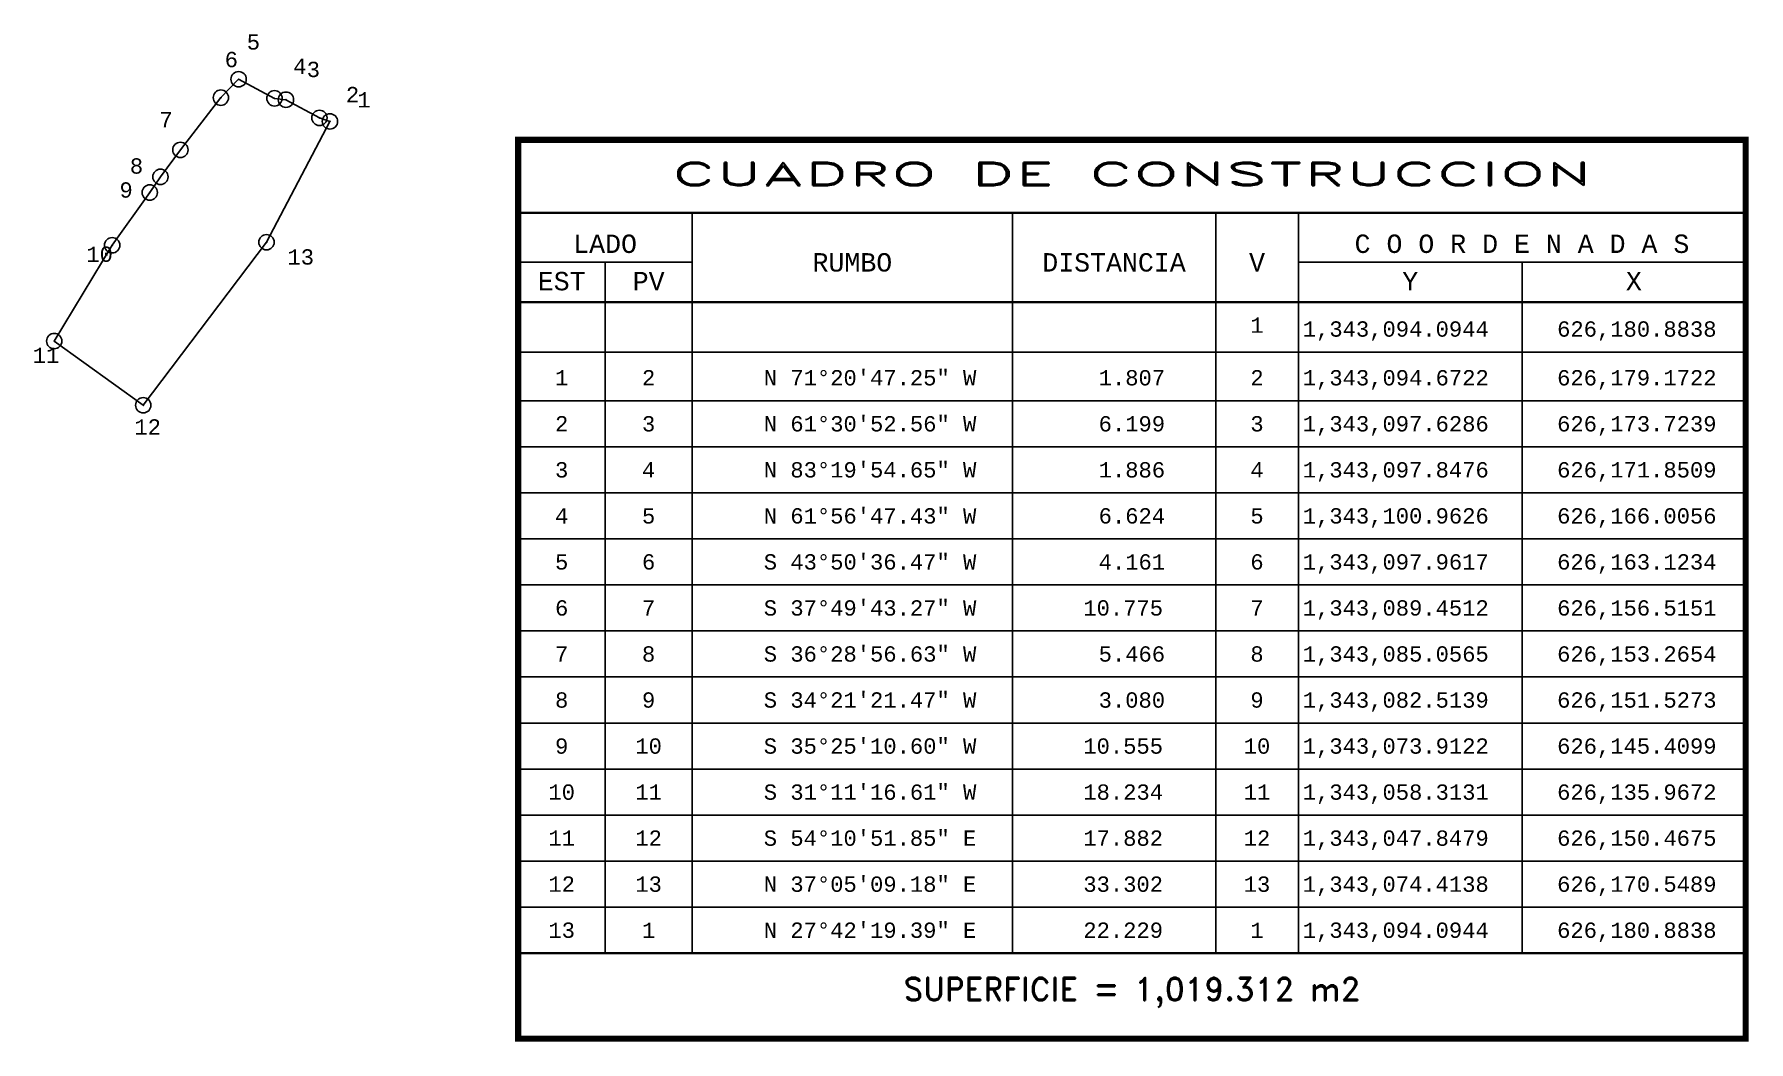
# Model space of a CAD drawing. Header units: millimetres. Extents: x 626133 to 626412, y 1342944 to 1343108.
import ezdxf
from ezdxf.enums import TextEntityAlignment as Align

# ---------------------------------------------------------------- set-up
doc = ezdxf.new("R2010")
doc.units = ezdxf.units.MM
doc.header["$PDMODE"] = 32
doc.header["$PDSIZE"] = 2.5
for name, color, linetype in [('CVL_CUADCON', 1, 'Continuous'), ('CVL_CUADCON_LIN', 8, 'Continuous'), ('CVL_CUADCON_TIT', 1, 'Continuous'), ('CVL_CUADCON_TX', 2, 'Continuous'), ('CVL_PUNTO', 2, 'Continuous'), ('CVL_PUNTO_NUM', 2, 'Continuous')]:
    doc.layers.add(name, color=color, linetype=linetype)
doc.styles.add('HUECA1', font='hueca1.shx')
doc.styles.add('MONOTXT4', font='monotxt4.shx')

msp = doc.modelspace()

# ---------------------------------------------------------------- linework, layer by layer
at = {"color": 7, "elevation": 42.83}
msp.add_lwpolyline([(626180.88, 1343094.09), (626179.17, 1343094.67), (626173.72, 1343097.63), (626171.85, 1343097.85), (626166.01, 1343100.96), (626163.12, 1343097.96), (626156.52, 1343089.45), (626153.27, 1343085.06), (626151.53, 1343082.51), (626145.41, 1343073.91), (626135.97, 1343058.31), (626150.47, 1343047.85), (626170.55, 1343074.41), (626180.88, 1343094.09)], dxfattribs=at)
at = {"layer": 'CVL_CUADCON', "color": 1, "linetype": 'Continuous', "const_width": 1, "flags": 128}
msp.add_lwpolyline([(626211.55, 1343091.08), (626411.49, 1343091.08), (626411.49, 1342944.66), (626211.55, 1342944.66)], close=True, dxfattribs=at)
at = {"layer": 'CVL_CUADCON', "color": 1, "linetype": 'Continuous', "const_width": 0.375, "flags": 128}
for points in [[(626211.55, 1343079.21), (626411.49, 1343079.21)], [(626211.55, 1343064.66), (626411.49, 1343064.66)], [(626211.55, 1342958.58), (626411.49, 1342958.58)]]:
    msp.add_lwpolyline(points, dxfattribs=at)
at = {"layer": 'CVL_CUADCON_LIN', "color": 8, "linetype": 'Continuous'}
for p, q in [((626239.88, 1343079.21), (626239.88, 1342958.58)), ((626292.05, 1343079.21), (626292.05, 1342958.58)), ((626325.16, 1343079.21), (626325.16, 1342958.58)), ((626338.63, 1343079.21), (626338.63, 1342958.58)), ((626211.55, 1343071.14), (626239.88, 1343071.14)), ((626225.7, 1343071.14), (626225.7, 1342958.58)), ((626338.63, 1343071.14), (626411.49, 1343071.14)), ((626375.06, 1343071.14), (626375.06, 1342958.58)), ((626211.55, 1343056.52), (626411.49, 1343056.52)), ((626211.55, 1343048.58), (626411.49, 1343048.58)), ((626211.55, 1343041.08), (626411.49, 1343041.08)), ((626211.55, 1343033.58), (626411.49, 1343033.58)), ((626211.55, 1343026.08), (626411.49, 1343026.08)), ((626211.55, 1343018.58), (626411.49, 1343018.58)), ((626211.55, 1343011.08), (626411.49, 1343011.08)), ((626211.55, 1343003.58), (626411.49, 1343003.58)), ((626211.55, 1342996.08), (626411.49, 1342996.08)), ((626211.55, 1342988.58), (626411.49, 1342988.58)), ((626211.55, 1342981.08), (626411.49, 1342981.08)), ((626211.55, 1342973.58), (626411.49, 1342973.58)), ((626211.55, 1342966.08), (626411.49, 1342966.08)), ((626211.55, 1342958.58), (626411.49, 1342958.58))]:
    msp.add_line(p, q, dxfattribs=at)
at = {"layer": 'CVL_PUNTO', "color": 2}
for p in [(626166.01, 1343100.96), (626163.12, 1343097.96), (626171.85, 1343097.85), (626173.72, 1343097.63), (626179.17, 1343094.67), (626180.88, 1343094.09), (626156.52, 1343089.45), (626153.27, 1343085.06), (626151.53, 1343082.51), (626170.55, 1343074.41), (626145.41, 1343073.91), (626135.97, 1343058.31), (626150.47, 1343047.85)]:
    msp.add_point(p, dxfattribs=at)

# ---------------------------------------------------------------- texts
at = {"layer": 'CVL_CUADCON_TIT', "color": 1, "style": 'HUECA1', "width": 1.758658}
msp.add_text('CUADRO DE CONSTRUCCION', height=3.75, dxfattribs=at).set_placement((626236.55, 1343083.65), (626386.49, 1343083.65), align=Align.FIT)
at = {"layer": 'CVL_CUADCON_TIT', "color": 1, "style": 'MONOTXT4'}
for s, p in [('LADO', (626225.7, 1343072.66)), ('C O O R D E N A D A S', (626375.05, 1343072.66)), ('EST', (626218.63, 1343066.57)), ('PV', (626232.8, 1343066.57)), ('Y', (626356.85, 1343066.57)), ('X', (626393.28, 1343066.57))]:
    msp.add_text(s, height=3, dxfattribs=at).set_placement(p, align=Align.CENTER)
at = {"layer": 'CVL_CUADCON_TIT', "color": 1}
for s, height, style, p in [('RUMBO', 3, 'MONOTXT4', (626265.98, 1343071.13)), ('DISTANCIA', 3, 'MONOTXT4', (626308.6, 1343071.13)), ('V', 3, 'MONOTXT4', (626331.9, 1343071.13)), ('SUPERFICIE = 1,019.312 m2', 3.75, 'HUECA1', (626311.52, 1342952.16))]:
    msp.add_text(s, height=height, dxfattribs=dict(at, style=style)).set_placement(p, align=Align.MIDDLE)
at = {"layer": 'CVL_CUADCON_TX', "color": 2, "style": 'MONOTXT4'}
for s, p in [('1', (626331.89, 1343059.65)), ('1', (626218.63, 1343051.08)), ('2', (626232.79, 1343051.08)), ('2', (626331.89, 1343051.08)), ('2', (626218.63, 1343043.58)), ('3', (626232.79, 1343043.58)), ('3', (626331.89, 1343043.58)), ('3', (626218.63, 1343036.08)), ('4', (626232.79, 1343036.08)), ('4', (626331.89, 1343036.08)), ('4', (626218.63, 1343028.58)), ('5', (626232.79, 1343028.58)), ('5', (626331.89, 1343028.58)), ('5', (626218.63, 1343021.08)), ('6', (626232.79, 1343021.08)), ('6', (626331.89, 1343021.08)), ('6', (626218.63, 1343013.58)), ('7', (626232.79, 1343013.58)), ('7', (626331.89, 1343013.58)), ('7', (626218.63, 1343006.08)), ('8', (626232.79, 1343006.08)), ('8', (626331.89, 1343006.08)), ('8', (626218.63, 1342998.58)), ('9', (626232.79, 1342998.58)), ('9', (626331.89, 1342998.58)), ('9', (626218.63, 1342991.08)), ('10', (626232.79, 1342991.08)), ('10', (626331.89, 1342991.08)), ('10', (626218.63, 1342983.58)), ('11', (626232.79, 1342983.58)), ('11', (626331.89, 1342983.58)), ('11', (626218.63, 1342976.08)), ('12', (626232.79, 1342976.08)), ('12', (626331.89, 1342976.08)), ('12', (626218.63, 1342968.58)), ('13', (626232.79, 1342968.58)), ('13', (626331.89, 1342968.58)), ('13', (626218.63, 1342961.08)), ('1', (626232.79, 1342961.08)), ('1', (626331.89, 1342961.08))]:
    msp.add_text(s, height=2.5, dxfattribs=at).set_placement(p, align=Align.CENTER)
for s, p in [('1,343,094.0944', (626339.35, 1343059.02)), ('626,180.8838', (626380.78, 1343059.02)), ('N 71%%d20\'47.25" W', (626251.55, 1343051.08)), ('1.807', (626306.1, 1343051.08)), ('1,343,094.6722', (626339.35, 1343051.08)), ('626,179.1722', (626380.78, 1343051.08)), ('N 61%%d30\'52.56" W', (626251.55, 1343043.58)), ('6.199', (626306.1, 1343043.58)), ('1,343,097.6286', (626339.35, 1343043.58)), ('626,173.7239', (626380.78, 1343043.58)), ('N 83%%d19\'54.65" W', (626251.55, 1343036.08)), ('1.886', (626306.1, 1343036.08)), ('1,343,097.8476', (626339.35, 1343036.08)), ('626,171.8509', (626380.78, 1343036.08)), ('N 61%%d56\'47.43" W', (626251.55, 1343028.58)), ('6.624', (626306.1, 1343028.58)), ('1,343,100.9626', (626339.35, 1343028.58)), ('626,166.0056', (626380.78, 1343028.58)), ('S 43%%d50\'36.47" W', (626251.55, 1343021.08)), ('4.161', (626306.1, 1343021.08)), ('1,343,097.9617', (626339.35, 1343021.08)), ('626,163.1234', (626380.78, 1343021.08)), ('S 37%%d49\'43.27" W', (626251.55, 1343013.58)), ('10.775', (626303.6, 1343013.58)), ('1,343,089.4512', (626339.35, 1343013.58)), ('626,156.5151', (626380.78, 1343013.58)), ('S 36%%d28\'56.63" W', (626251.55, 1343006.08)), ('5.466', (626306.1, 1343006.08)), ('1,343,085.0565', (626339.35, 1343006.08)), ('626,153.2654', (626380.78, 1343006.08)), ('S 34%%d21\'21.47" W', (626251.55, 1342998.58)), ('3.080', (626306.1, 1342998.58)), ('1,343,082.5139', (626339.35, 1342998.58)), ('626,151.5273', (626380.78, 1342998.58)), ('S 35%%d25\'10.60" W', (626251.55, 1342991.08)), ('10.555', (626303.6, 1342991.08)), ('1,343,073.9122', (626339.35, 1342991.08)), ('626,145.4099', (626380.78, 1342991.08)), ('S 31%%d11\'16.61" W', (626251.55, 1342983.58)), ('18.234', (626303.6, 1342983.58)), ('1,343,058.3131', (626339.35, 1342983.58)), ('626,135.9672', (626380.78, 1342983.58)), ('S 54%%d10\'51.85" E', (626251.55, 1342976.08)), ('17.882', (626303.6, 1342976.08)), ('1,343,047.8479', (626339.35, 1342976.08)), ('626,150.4675', (626380.78, 1342976.08)), ('N 37%%d05\'09.18" E', (626251.55, 1342968.58)), ('33.302', (626303.6, 1342968.58)), ('1,343,074.4138', (626339.35, 1342968.58)), ('626,170.5489', (626380.78, 1342968.58)), ('N 27%%d42\'19.39" E', (626251.55, 1342961.08)), ('22.229', (626303.6, 1342961.08)), ('1,343,094.0944', (626339.35, 1342961.08)), ('626,180.8838', (626380.78, 1342961.08))]:
    msp.add_text(s, height=2.5, dxfattribs=at).set_placement(p)
at = {"layer": 'CVL_PUNTO_NUM', "color": 2, "style": 'MONOTXT4'}
for s, p in [('5', (626167.33, 1343105.79)), ('6', (626163.74, 1343102.92)), ('4', (626174.89, 1343101.82)), ('3', (626177.1, 1343101.31)), ('2', (626183.48, 1343097.21)), ('1', (626185.34, 1343096.36)), ('7', (626153.1, 1343093.1)), ('8', (626148.29, 1343085.58)), ('9', (626146.6, 1343081.67)), ('10', (626141.2, 1343071.21)), ('13', (626173.96, 1343070.76)), ('11', (626132.46, 1343054.75)), ('12', (626149.03, 1343043.06))]:
    msp.add_text(s, height=2.5, dxfattribs=at).set_placement(p)

doc.saveas('drawing.dxf')
